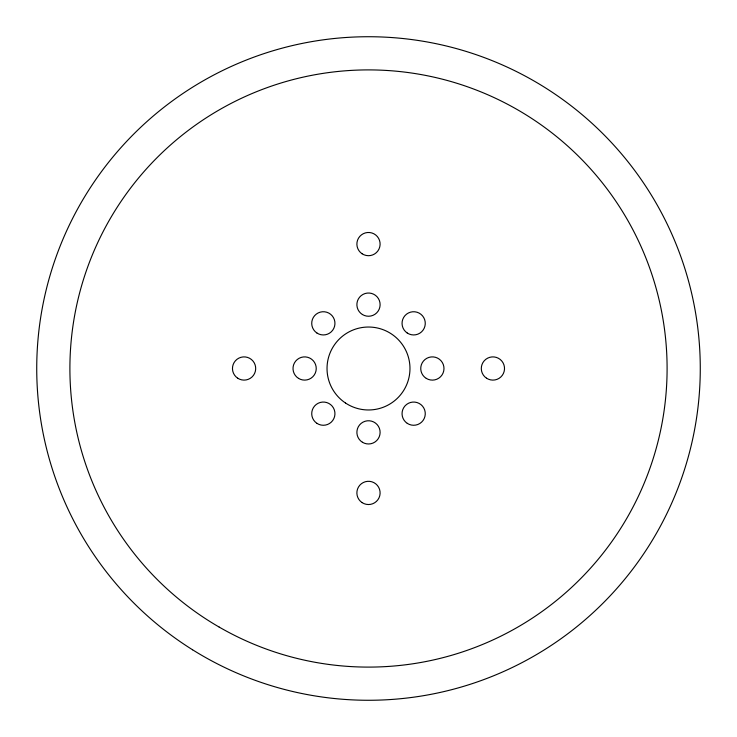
<?xml version="1.0" encoding="UTF-8"?>
<svg xmlns="http://www.w3.org/2000/svg" width="737" height="737" viewBox="0 0 737 737"><rect width="100%" height="100%" fill="white"/><g stroke="black" fill="none" stroke-linecap="round" stroke-linejoin="round"><path stroke-width="1.11" d="M219.202 627.095A298.596 298.596 0 0 0 667.096 368.5A298.596 298.596 0 0 0 219.202 109.905A298.596 298.596 0 0 0 219.202 627.095M345.552 403.047A41.475 41.475 0 0 0 409.892 371.107A41.475 41.475 0 0 0 350.057 331.355A41.475 41.475 0 0 0 345.552 403.047M362.42 314.524A11.608 11.608 0 0 0 380.108 304.961A11.608 11.608 0 0 0 362.973 294.422A11.608 11.608 0 0 0 362.42 314.524M407.266 333.032A11.608 11.608 0 0 0 425.249 324.031A11.608 11.608 0 0 0 408.464 312.958A11.608 11.608 0 0 0 407.266 333.032M426.281 378.394A11.608 11.608 0 0 0 443.978 368.822A11.608 11.608 0 0 0 426.843 358.283A11.608 11.608 0 0 0 426.281 378.394M407.266 423.351A11.608 11.608 0 0 0 425.249 414.351A11.608 11.608 0 0 0 408.464 403.277A11.608 11.608 0 0 0 407.266 423.351M362.42 442.255A11.608 11.608 0 0 0 380.108 432.693A11.608 11.608 0 0 0 362.973 422.154A11.608 11.608 0 0 0 362.42 442.255M316.947 423.351A11.608 11.608 0 0 0 334.93 414.351A11.608 11.608 0 0 0 318.135 403.277A11.608 11.608 0 0 0 316.947 423.351M298.549 378.394A11.608 11.608 0 0 0 316.237 368.822A11.608 11.608 0 0 0 299.111 358.283A11.608 11.608 0 0 0 298.549 378.394M316.947 333.032A11.608 11.608 0 0 0 334.93 324.031A11.608 11.608 0 0 0 318.135 312.958A11.608 11.608 0 0 0 316.947 333.032M486.521 378.192A11.608 11.608 0 0 0 504.504 369.182A11.608 11.608 0 0 0 487.71 358.118A11.608 11.608 0 0 0 486.521 378.192M362.107 253.777A11.608 11.608 0 0 0 380.089 244.767A11.608 11.608 0 0 0 363.295 233.703A11.608 11.608 0 0 0 362.107 253.777M237.692 378.192A11.608 11.608 0 0 0 255.675 369.182A11.608 11.608 0 0 0 238.88 358.118A11.608 11.608 0 0 0 237.692 378.192M362.107 502.616A11.608 11.608 0 0 0 380.089 493.606A11.608 11.608 0 0 0 363.295 482.532A11.608 11.608 0 0 0 362.107 502.616M192.55 649.776A331.779 331.779 0 0 0 700.067 380.246A331.779 331.779 0 0 0 212.882 75.487A331.779 331.779 0 0 0 192.55 649.776"/></g></svg>
